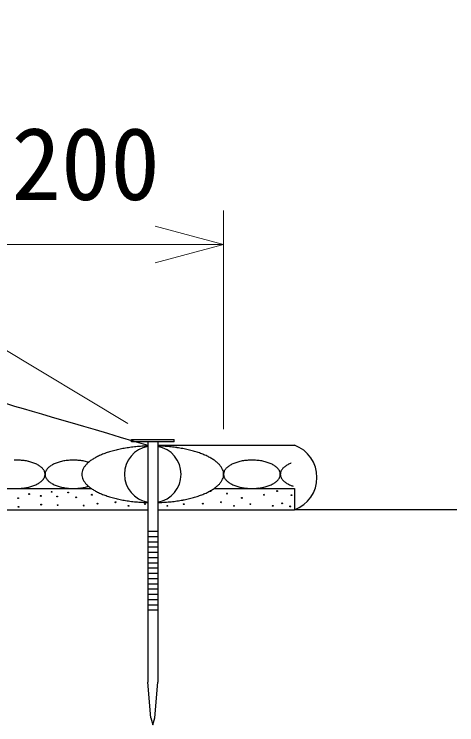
# Model space of a CAD drawing. Units: millimetres, scale not verified. Extents: x 200 to 8200, y 200 to 5838.
# Drawn here: x 4796 to 5108, y 3130 to 3631 of the extents above; entities that cross this region are included whole.
import ezdxf
from ezdxf.enums import TextEntityAlignment as Align

# ---------------------------------------------------------------- set-up
doc = ezdxf.new("R2010")
doc.units = ezdxf.units.MM
doc.header["$LTSCALE"] = 20
doc.layers.add('C-STR', color=7, linetype='Continuous', lineweight=25)
doc.layers.add('C-STR-DIM', color=1, linetype='Continuous', lineweight=13)
doc.styles.add('ＭＳ ゴシック', font='')
doc.styles.get('ＭＳ ゴシック').set_extended_font_data('MS Gothic')

msp = doc.modelspace()

# ---------------------------------------------------------------- linework, layer by layer
at = {"layer": 'C-STR', "color": 1, "lineweight": 13}
msp.add_line((3512.35, 4159.93), (4876.22, 3342.67), dxfattribs=at)
at = {"layer": 'C-STR'}
for p, q in [((4878.71, 3331.2), (4908.76, 3331.21)), ((4878.71, 3329.73), (4878.71, 3331.2)), ((4908.76, 3329.74), (4878.71, 3329.73)), ((4890.23, 3329.73), (4890.29, 3160.02)), ((4897.23, 3329.73), (4897.29, 3160.02)), ((4908.76, 3329.74), (4908.76, 3331.21)), ((4737.52, 3296.73), (4843.73, 3296.73)), ((4843.73, 3296.73), (4850.43, 3296.73)), ((4937.04, 3296.73), (4993.73, 3296.73)), ((4993.73, 3296.73), (4993.73, 3281.73)), ((4743.73, 3281.73), (4843.73, 3281.73)), ((4843.73, 3281.73), (4890.25, 3281.73)), ((5108.24, 3281.73), (4993.73, 3281.73)), ((4890.25, 3266.56), (4897.25, 3266.56)), ((4890.25, 3262.86), (4897.25, 3262.86)), ((4890.26, 3259.16), (4897.26, 3259.16)), ((4890.26, 3255.46), (4897.26, 3255.46)), ((4890.26, 3251.76), (4897.26, 3251.76)), ((4890.26, 3248.05), (4897.26, 3248.05)), ((4890.26, 3244.35), (4897.26, 3244.35)), ((4890.26, 3240.65), (4897.26, 3240.65)), ((4890.26, 3236.95), (4897.26, 3236.95)), ((4890.26, 3233.24), (4897.26, 3233.24)), ((4890.26, 3229.54), (4897.26, 3229.54)), ((4890.27, 3225.84), (4897.27, 3225.84)), ((4890.27, 3222.14), (4897.27, 3222.14)), ((4890.27, 3218.43), (4897.27, 3218.43)), ((4890.27, 3214.73), (4897.27, 3214.73)), ((4890.27, 3211.03), (4897.27, 3211.03)), ((4892.29, 3135.02), (4890.29, 3160.02)), ((4895.29, 3135.02), (4897.29, 3160.02)), ((4892.29, 3135.02), (4893.79, 3130.02)), ((4893.79, 3130.02), (4895.29, 3135.02))]:
    msp.add_line(p, q, dxfattribs=at)
at = {"layer": 'C-STR', "color": 1}
for p, q in [((4897.24, 3327.29), (4993.73, 3327.29)), ((4881.54, 3281.73), (4890.25, 3281.73)), ((4897.25, 3281.73), (4993.73, 3281.73))]:
    msp.add_line(p, q, dxfattribs=at)
at = {"layer": 'C-STR'}
for centre in [(4822.4, 3294.34), (4834.02, 3293.95), (4934.47, 3294.92), (4981.5, 3294.92), (4798.74, 3289.93), (4806.45, 3292.78), (4814.69, 3291.48), (4826.32, 3291.09), (4839.7, 3290.47), (4850.83, 3292.32), (4946.11, 3293.1), (4956.61, 3290.07), (4972.22, 3292.32), (4991.6, 3291.97), (4799.08, 3283.8), (4815.03, 3285.36), (4826.66, 3284.97), (4844.99, 3284.67), (4854.74, 3286.03), (4867.51, 3287.01), (4876.68, 3284.49), (4888.24, 3285.63), (4904.01, 3284.49), (4915.57, 3285.63), (4929.1, 3286.03), (4941.87, 3287.01), (4951.04, 3284.49), (4962.6, 3285.63), (4978.37, 3284.49), (4985.01, 3286.27), (4990.77, 3284.08)]:
    msp.add_circle(centre, 0.3, dxfattribs=at)
for centre, radius, start, end in [((4887.46, 3242.9), 83.28, 102.9903, 105.6023), ((4889.78, 3232.66), 93.79, 100.5552, 102.9697), ((4891.51, 3223.22), 103.38, 98.2756, 100.5397), ((4892.68, 3215.06), 111.62, 96.1119, 98.2644), ((4893.36, 3208.6), 118.12, 94.0307, 96.1045), ((4893.66, 3204.16), 122.57, 92.0023, 94.0267), ((4893.73, 3201.98), 124.75, 91.6069, 92.0015), ((4893.74, 3202.18), 124.55, 87.9969, 88.3913), ((4893.84, 3204.75), 121.98, 85.9684, 88.0026), ((4894.2, 3209.54), 117.17, 83.8871, 85.9777), ((4894.95, 3216.32), 110.36, 81.7233, 83.9004), ((4896.2, 3224.72), 101.86, 79.4435, 81.7413), ((4898.03, 3234.32), 92.09, 77.008, 79.4671), ((4900.46, 3244.65), 81.48, 74.3688, 77.0386), ((4873.14, 3282.39), 41.2, 115.4498, 119.6154), ((4877.26, 3273.6), 50.9, 111.7724, 115.3924), ((4881.11, 3263.83), 61.4, 108.5312, 111.7278), ((4884.54, 3253.45), 72.34, 105.6291, 108.4966), ((4903.46, 3255.21), 70.5, 71.4661, 74.4082), ((4906.98, 3265.52), 59.61, 68.2242, 71.5168), ((4910.88, 3275.15), 49.22, 64.5457, 68.2895), ((4915.04, 3283.74), 39.68, 60.3049, 64.6299), ((4797.73, 3276.8), 39.93, 89.9995, 92.5016), ((4797.73, 3276.86), 39.87, 87.4966, 90.0022), ((4797.77, 3277.59), 39.14, 84.9648, 87.5029), ((4797.9, 3278.96), 37.76, 82.3744, 84.9751), ((4798.17, 3280.9), 35.81, 79.6932, 82.389), ((4798.61, 3283.3), 33.37, 76.8855, 79.7126), ((4799.27, 3286.04), 30.55, 73.9105, 76.9106), ((4800.13, 3288.99), 27.47, 70.7207, 73.9423), ((4801.21, 3292.01), 24.27, 67.2596, 70.7605), ((4802.46, 3294.96), 21.07, 63.4598, 67.309), ((4803.86, 3297.71), 17.98, 59.2408, 63.5206), ((4831.85, 3297.27), 18.48, 116.5375, 120.7011), ((4833.22, 3294.48), 21.59, 112.7382, 116.4931), ((4834.45, 3291.51), 24.8, 109.2774, 112.7026), ((4835.49, 3288.49), 27.99, 106.0879, 109.2491), ((4836.32, 3285.57), 31.04, 103.1131, 106.0657), ((4836.94, 3282.87), 33.8, 100.3056, 103.0962), ((4837.35, 3280.54), 36.17, 97.6245, 100.2933), ((4837.6, 3278.69), 38.03, 95.0342, 97.6163), ((4837.7, 3277.43), 39.31, 92.5025, 95.0298), ((4837.73, 3276.8), 39.93, 89.9995, 92.5016), ((4837.73, 3276.86), 39.87, 87.4966, 90.0022), ((4837.77, 3277.59), 39.14, 84.9648, 87.5029), ((4837.9, 3278.96), 37.76, 82.3744, 84.9751), ((4838.17, 3280.9), 35.81, 79.6932, 82.389), ((4838.61, 3283.3), 33.37, 76.8855, 79.7126), ((4839.27, 3286.04), 30.55, 73.9105, 76.9106), ((4860.94, 3300.55), 19.26, 130.5461, 137.4537), ((4840.13, 3288.99), 27.47, 72.4434, 73.9423), ((4864.78, 3295.97), 25.23, 124.6534, 130.4234), ((4868.91, 3289.9), 32.58, 119.6894, 124.5579), ((4919.26, 3291.02), 31.26, 55.3395, 60.4132), ((4923.35, 3296.84), 24.14, 49.446, 55.4771), ((4927.13, 3301.17), 18.4, 42.3845, 49.6157), ((4957.85, 3297.27), 18.48, 116.5375, 120.7011), ((4959.23, 3294.48), 21.59, 112.7382, 116.4931), ((4960.45, 3291.51), 24.8, 109.2774, 112.7026), ((4961.49, 3288.49), 27.99, 106.0879, 109.2491), ((4962.32, 3285.57), 31.04, 103.1131, 106.0657), ((4962.94, 3282.87), 33.8, 100.3056, 103.0962), ((4963.36, 3280.54), 36.17, 97.6245, 100.2933), ((4963.6, 3278.69), 38.03, 95.0342, 97.6163), ((4963.71, 3277.43), 39.31, 92.5025, 95.0298), ((4963.73, 3276.8), 39.93, 89.9995, 92.5016), ((4963.74, 3276.86), 39.87, 87.4966, 90.0022), ((4963.77, 3277.59), 39.14, 84.9648, 87.5029), ((4963.9, 3278.96), 37.76, 82.3744, 84.9751), ((4964.17, 3280.9), 35.81, 79.6932, 82.389), ((4964.62, 3283.3), 33.37, 76.8855, 79.7126), ((4965.27, 3286.04), 30.55, 73.9105, 76.9106), ((4966.14, 3288.99), 27.47, 70.7207, 73.9423), ((4967.21, 3292.01), 24.27, 67.2596, 70.7605), ((4968.46, 3294.96), 21.07, 63.4598, 67.309), ((4969.86, 3297.71), 17.98, 59.2408, 63.5206), ((4997.85, 3297.27), 18.48, 116.5375, 120.7011), ((4999.23, 3294.48), 21.59, 112.7382, 116.4931), ((5000.45, 3291.51), 24.8, 111.4324, 112.7026), ((4805.34, 3300.16), 15.11, 54.5075, 59.3149), ((4806.85, 3302.24), 12.54, 49.151, 54.5963), ((4808.31, 3303.91), 10.33, 43.0546, 49.2544), ((4809.66, 3305.14), 8.5, 36.1093, 43.1693), ((4810.83, 3305.98), 7.07, 28.2444, 36.2265), ((4811.75, 3306.46), 6.02, 19.4758, 28.3482), ((4823.85, 3306.4), 6.17, 151.758, 160.418), ((4824.82, 3305.86), 7.28, 143.8896, 151.6395), ((4826.02, 3304.97), 8.78, 136.9424, 143.7791), ((4827.39, 3303.66), 10.67, 130.8453, 136.8457), ((4828.87, 3301.92), 12.95, 125.4889, 130.7638), ((4830.37, 3299.78), 15.57, 120.756, 125.4216), ((4852.94, 3306.47), 9.24, 156.1259, 167.4382), ((4854.86, 3305.57), 11.36, 146.0847, 155.9216), ((4857.58, 3303.69), 14.66, 137.6086, 145.8977), ((4930.4, 3304.09), 14.02, 33.9136, 42.5801), ((4932.98, 3305.78), 10.93, 23.8837, 34.1099), ((4934.76, 3306.54), 8.99, 12.4061, 24.0299), ((4949.85, 3306.4), 6.17, 151.758, 160.418), ((4950.82, 3305.86), 7.28, 143.8896, 151.6395), ((4952.02, 3304.97), 8.78, 136.9424, 143.7791), ((4953.39, 3303.66), 10.67, 130.8453, 136.8457), ((4954.87, 3301.92), 12.95, 125.4889, 130.7638), ((4956.38, 3299.78), 15.57, 120.756, 125.4216), ((4971.34, 3300.16), 15.11, 54.5075, 59.3149), ((4972.85, 3302.24), 12.54, 49.151, 54.5963), ((4974.31, 3303.91), 10.33, 43.0546, 49.2544), ((4975.66, 3305.14), 8.5, 36.1093, 43.1693), ((4976.83, 3305.98), 7.07, 28.2444, 36.2265), ((4977.75, 3306.46), 6.02, 19.4758, 28.3482), ((4989.85, 3306.4), 6.17, 151.758, 160.418), ((4990.82, 3305.86), 7.28, 143.8896, 151.6395), ((4992.02, 3304.97), 8.78, 136.9424, 143.7791), ((4993.39, 3303.66), 10.67, 130.8453, 136.8457), ((4994.87, 3301.92), 12.95, 125.4889, 130.7638), ((4996.38, 3299.78), 15.57, 120.756, 125.4216), ((4810.65, 3307.6), 7.28, 323.8896, 331.6395), ((4811.61, 3307.06), 6.17, 331.758, 340.418), ((4812.38, 3306.68), 5.35, 9.958, 19.5449), ((4812.3, 3306.81), 5.44, 340.5316, 349.9655), ((4812.7, 3306.73), 5.04, 0.0071, 9.9739), ((4812.67, 3306.74), 5.06, 350.0542, 359.9647), ((4822.77, 3306.73), 5.04, 180.0071, 189.9739), ((4822.8, 3306.73), 5.06, 170.0542, 179.9647), ((4823.16, 3306.66), 5.44, 160.5316, 169.9655), ((4823.08, 3306.79), 5.35, 189.958, 199.5449), ((4823.71, 3307), 6.02, 199.4758, 208.3482), ((4824.64, 3307.49), 7.07, 208.2444, 216.2265), ((4851.91, 3306.72), 8.18, 167.6179, 179.9235), ((4851.83, 3306.73), 8.1, 180.0155, 192.4431), ((4852.71, 3306.92), 8.99, 192.406, 204.0299), ((4934.53, 3307), 9.24, 336.1259, 347.4382), ((4935.63, 3306.73), 8.1, 0.0155, 12.4431), ((4935.55, 3306.74), 8.18, 347.6179, 359.9235), ((4948.77, 3306.73), 5.04, 180.0071, 189.9739), ((4948.8, 3306.73), 5.06, 170.0542, 179.9647), ((4949.08, 3306.79), 5.35, 189.958, 199.5449), ((4949.17, 3306.66), 5.44, 160.5316, 169.9655), ((4949.72, 3307), 6.02, 199.4758, 208.3482), ((4950.64, 3307.49), 7.07, 208.2444, 216.2265), ((4976.65, 3307.6), 7.28, 323.8896, 331.6395), ((4977.62, 3307.06), 6.17, 331.758, 340.418), ((4978.39, 3306.68), 5.35, 9.958, 19.5449), ((4978.3, 3306.81), 5.44, 340.5316, 349.9655), ((4978.7, 3306.73), 5.04, 0.0071, 9.9739), ((4978.67, 3306.74), 5.06, 350.0542, 359.9647), ((4988.77, 3306.73), 5.04, 180.0071, 189.9739), ((4988.8, 3306.73), 5.06, 170.0542, 179.9647), ((4989.08, 3306.79), 5.35, 189.958, 199.5449), ((4989.17, 3306.66), 5.44, 160.5316, 169.9655), ((4989.72, 3307), 6.02, 199.4758, 208.3482), ((4990.64, 3307.49), 7.07, 208.2444, 216.2265), ((4801.01, 3321.95), 24.8, 289.2774, 292.7025), ((4802.24, 3318.99), 21.59, 292.7382, 296.4931), ((4803.62, 3316.2), 18.48, 296.5375, 300.7011), ((4805.09, 3313.69), 15.57, 300.756, 305.4216), ((4806.6, 3311.54), 12.95, 305.4889, 310.7638), ((4808.07, 3309.8), 10.67, 310.8453, 316.8457), ((4809.45, 3308.5), 8.78, 316.9424, 323.7791), ((4825.8, 3308.32), 8.5, 216.1092, 223.1693), ((4827.15, 3309.56), 10.33, 223.0546, 229.2544), ((4828.62, 3311.22), 12.54, 229.151, 234.5963), ((4830.12, 3313.3), 15.11, 234.5075, 239.3149), ((4831.61, 3315.76), 17.98, 239.2408, 243.5206), ((4833, 3318.51), 21.07, 243.4598, 247.309), ((4834.26, 3321.45), 24.27, 247.2595, 250.7605), ((4854.49, 3307.68), 10.93, 203.8837, 214.1099), ((4857.07, 3309.38), 14.02, 213.9136, 222.5801), ((4860.34, 3312.29), 18.4, 222.3845, 229.6156), ((4926.53, 3312.91), 19.26, 310.5461, 317.4537), ((4929.89, 3309.77), 14.66, 317.6086, 325.8977), ((4932.61, 3307.89), 11.36, 326.0847, 335.9216), ((4951.81, 3308.32), 8.5, 216.1092, 223.1693), ((4953.16, 3309.56), 10.33, 223.0546, 229.2544), ((4954.62, 3311.22), 12.54, 229.151, 234.5963), ((4956.13, 3313.3), 15.11, 234.5075, 239.3149), ((4957.61, 3315.76), 17.98, 239.2408, 243.5206), ((4959.01, 3318.51), 21.07, 243.4598, 247.309), ((4960.26, 3321.45), 24.27, 247.2595, 250.7605), ((4967.02, 3321.95), 24.8, 289.2774, 292.7025), ((4968.24, 3318.99), 21.59, 292.7382, 296.4931), ((4969.62, 3316.2), 18.48, 296.5375, 300.7011), ((4971.09, 3313.69), 15.57, 300.756, 305.4216), ((4972.6, 3311.54), 12.95, 305.4889, 310.7638), ((4974.08, 3309.8), 10.67, 310.8453, 316.8457), ((4975.45, 3308.5), 8.78, 316.9424, 323.7791), ((4991.81, 3308.32), 8.5, 216.1092, 223.1693), ((4993.16, 3309.56), 10.33, 223.0546, 229.2544), ((4994.62, 3311.22), 12.54, 229.151, 234.5963), ((4996.13, 3313.3), 15.11, 234.5075, 239.3149), ((4997.61, 3315.76), 17.98, 239.2408, 243.5206), ((4999.01, 3318.51), 21.07, 243.4598, 247.309), ((5000.26, 3321.45), 24.27, 247.2595, 252.0795), ((4797.73, 3336.6), 39.87, 267.4966, 270.0022), ((4797.73, 3336.66), 39.93, 269.9995, 272.5016), ((4797.76, 3336.04), 39.31, 272.5025, 275.0297), ((4797.87, 3334.77), 38.03, 275.0342, 277.6163), ((4798.11, 3332.92), 36.17, 277.6245, 280.2933), ((4798.53, 3330.59), 33.8, 280.3056, 283.0962), ((4799.14, 3327.9), 31.04, 283.1131, 286.0657), ((4799.97, 3324.97), 27.99, 286.0879, 289.2491), ((4835.33, 3324.47), 27.47, 250.7207, 253.9423), ((4836.2, 3327.42), 30.55, 253.9105, 256.9106), ((4836.85, 3330.16), 33.37, 256.8855, 259.7126), ((4837.3, 3332.56), 35.81, 259.6932, 262.389), ((4837.57, 3334.5), 37.76, 262.3744, 264.9751), ((4837.69, 3335.87), 39.14, 264.9648, 267.5029), ((4837.73, 3336.6), 39.87, 267.4966, 270.0022), ((4837.73, 3336.66), 39.93, 269.9995, 272.5016), ((4837.76, 3336.04), 39.31, 272.5025, 275.0297), ((4837.87, 3334.77), 38.03, 275.0342, 277.6163), ((4838.11, 3332.92), 36.17, 277.6245, 280.2933), ((4838.53, 3330.59), 33.8, 280.3056, 283.0962), ((4839.14, 3327.9), 31.04, 283.1131, 286.0657), ((4839.97, 3324.97), 27.99, 286.0879, 287.5584), ((4864.12, 3316.62), 24.14, 229.446, 235.4771), ((4868.21, 3322.45), 31.26, 235.3395, 240.4132), ((4872.43, 3329.73), 39.68, 240.3049, 244.6299), ((4876.59, 3338.32), 49.22, 244.5457, 248.2895), ((4910.21, 3339.86), 50.9, 291.7724, 295.3924), ((4914.33, 3331.08), 41.2, 295.4498, 299.6154), ((4918.56, 3323.56), 32.58, 299.6894, 304.5579), ((4922.69, 3317.49), 25.23, 304.6534, 310.4234), ((4961.33, 3324.47), 27.47, 250.7207, 253.9423), ((4962.2, 3327.42), 30.55, 253.9105, 256.9106), ((4962.85, 3330.16), 33.37, 256.8855, 259.7126), ((4963.3, 3332.56), 35.81, 259.6932, 262.389), ((4963.57, 3334.5), 37.76, 262.3744, 264.9751), ((4963.7, 3335.87), 39.14, 264.9648, 267.5029), ((4963.73, 3336.6), 39.87, 267.4966, 270.0022), ((4963.74, 3336.66), 39.93, 269.9995, 272.5016), ((4963.76, 3336.04), 39.31, 272.5025, 275.0297), ((4963.87, 3334.77), 38.03, 275.0342, 277.6163), ((4964.11, 3332.92), 36.17, 277.6245, 280.2933), ((4964.53, 3330.59), 33.8, 280.3056, 283.0962), ((4965.15, 3327.9), 31.04, 283.1131, 286.0657), ((4965.98, 3324.97), 27.99, 286.0879, 289.2491), ((4880.49, 3347.95), 59.61, 248.2242, 251.5168), ((4884.01, 3358.26), 70.5, 251.4661, 254.4082), ((4887.01, 3368.81), 81.48, 254.3688, 257.0386), ((4889.44, 3379.14), 92.09, 257.008, 259.4671), ((4891.27, 3388.74), 101.86, 259.4435, 261.7413), ((4895.96, 3390.24), 103.38, 278.2756, 280.5397), ((4897.69, 3380.81), 93.79, 280.5552, 282.9697), ((4900.01, 3370.57), 83.28, 282.9903, 285.6023), ((4902.93, 3360.01), 72.34, 285.6291, 288.4966), ((4906.36, 3349.63), 61.4, 288.5312, 291.7278), ((4892.52, 3397.15), 110.36, 261.7233, 263.9004), ((4893.27, 3403.92), 117.17, 263.8871, 265.9777), ((4893.63, 3408.72), 121.98, 265.9684, 268.0026), ((4893.73, 3411.28), 124.55, 267.9969, 268.3976), ((4893.74, 3411.48), 124.75, 271.6132, 272.0015), ((4893.81, 3409.31), 122.57, 272.0023, 274.0267), ((4894.11, 3404.87), 118.12, 274.0307, 276.1045), ((4894.79, 3398.4), 111.62, 276.1119, 278.2644)]:
    msp.add_arc(centre, radius, start, end, dxfattribs=at)
at = {"layer": 'C-STR', "color": 3}
for start, end in [(100.0758, 259.9582), (280.1155, 79.9185)]:
    msp.add_arc((4893.73, 3306.73), 20, start, end, dxfattribs=at)
at = {"layer": 'C-STR', "color": 1}
msp.add_arc((4985.29, 3304.51), 24.29, 290.3388, 69.6612, dxfattribs=at)
msp.add_open_spline([(4710.84, 3378.79), (4749.92, 3368.61), (4782.18, 3359.15), (4890.24, 3327.29)], degree=3, dxfattribs=at)
at = {"layer": 'C-STR-DIM'}
for p, q in [((4943.73, 3338.53), (4943.73, 3492.87)), ((4943.73, 3468.87), (4895.44, 3481.81)), ((4743.73, 3468.87), (4943.73, 3468.87)), ((4943.73, 3468.87), (4895.44, 3455.93))]:
    msp.add_line(p, q, dxfattribs=at)

# ---------------------------------------------------------------- texts
at = {"layer": 'C-STR-DIM', "color": 7, "style": 'ＭＳ ゴシック'}
msp.add_text('200', height=51.32, dxfattribs=at).set_placement((4794.05, 3484.86), align=Align.BOTTOM_LEFT)

doc.saveas('drawing.dxf')
